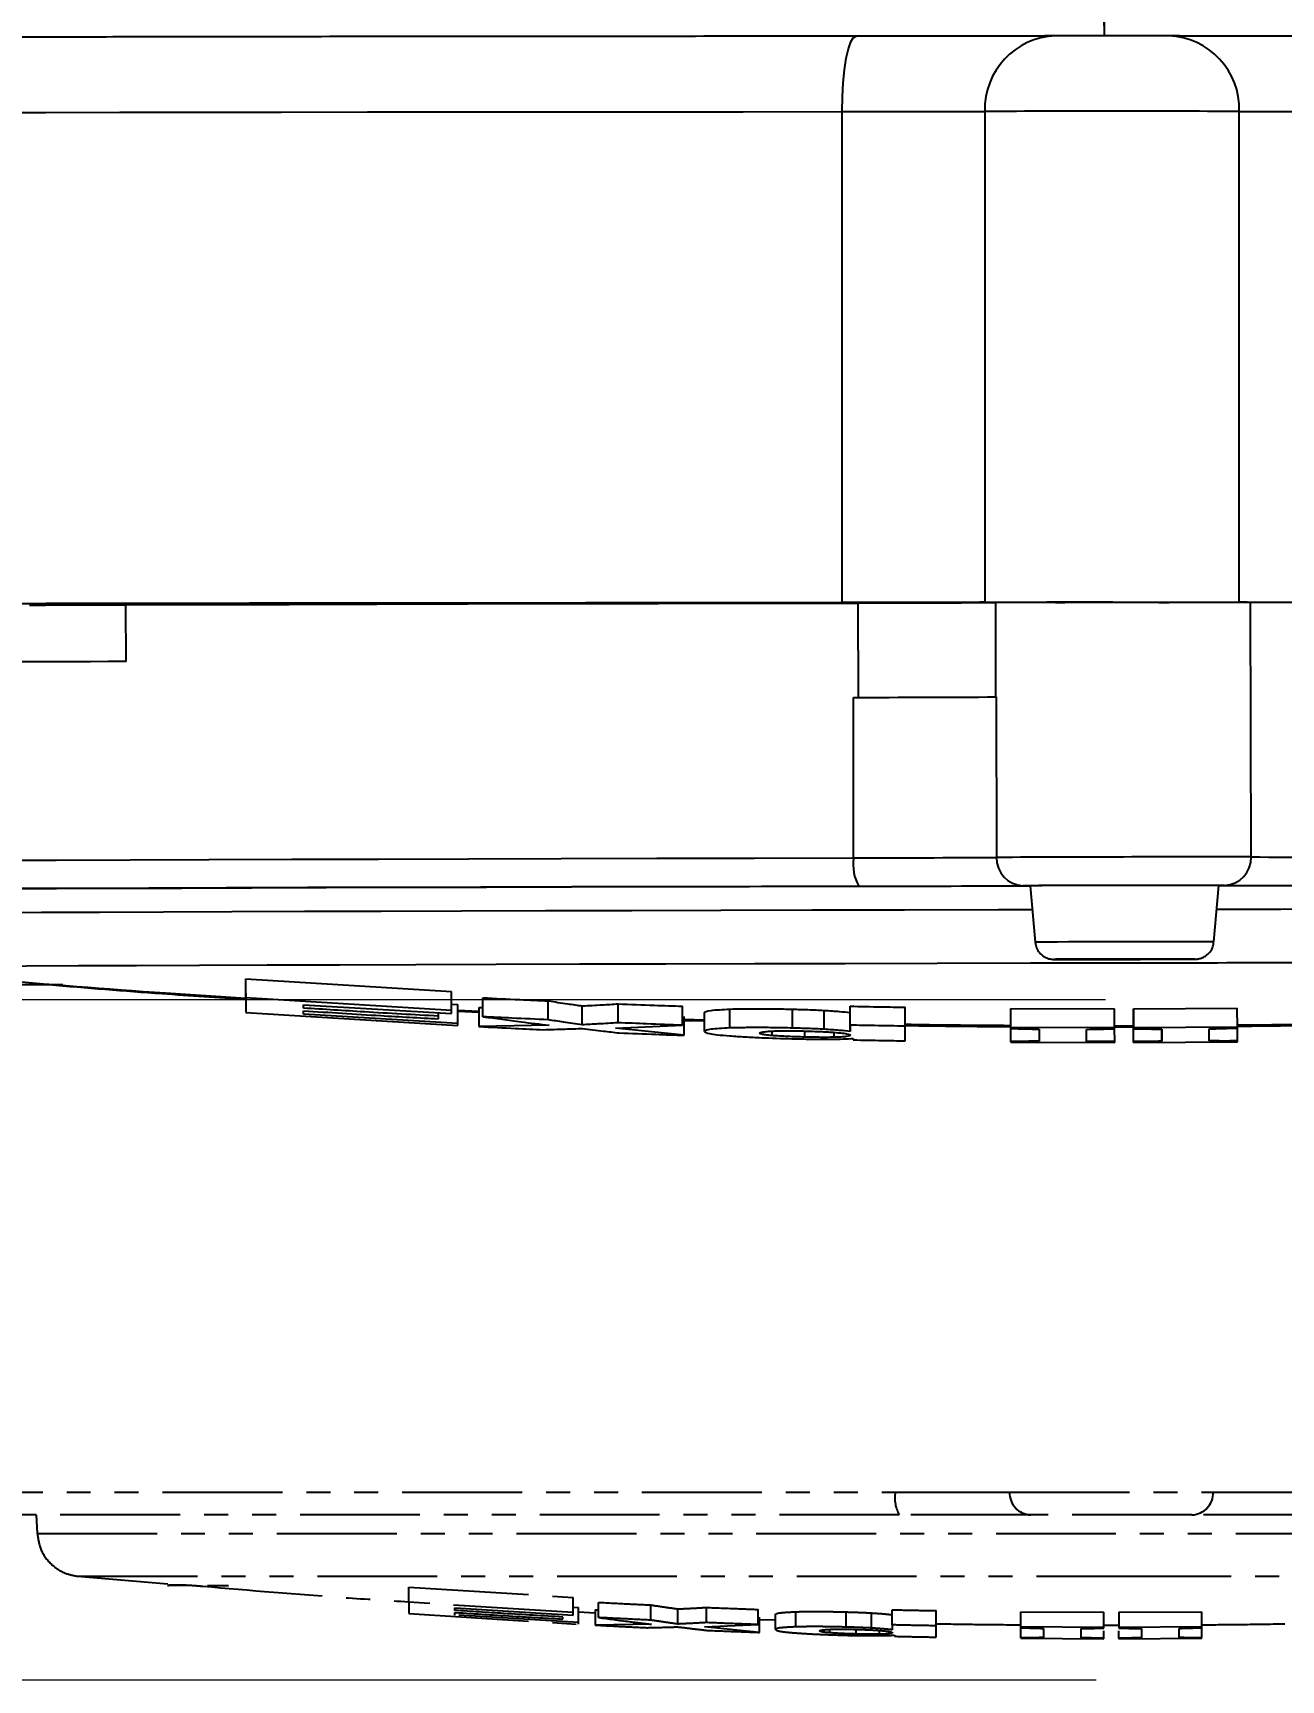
# Model space of a CAD drawing. Header units: millimetres. Extents: x 2301 to 4250, y 838 to 2217.
# Drawn here: x 2981.8 to 3048, y 951.4 to 1038.7 of the extents above; entities that cross this region are included whole.
import ezdxf

# ---------------------------------------------------------------- set-up
doc = ezdxf.new("R2010")
doc.units = ezdxf.units.MM
doc.linetypes.add('PHANTOM', pattern=[12.7, 6.35, -1.27, 1.27, -1.27, 1.27, -1.27])
doc.layers.add('标注', color=3, linetype='Continuous', lineweight=13)
doc.styles.add('SLDTEXTSTYLE1', font='txt.shx', dxfattribs={"width": 0.7, "bigfont": 'gbcbig.shx'})
doc.styles.get("Standard").update_dxf_attribs({"font": 'arial.ttf'})
doc.dimstyles.new('AM_ISO', dxfattribs={"dimtxt": 3.5, "dimasz": 3.5, "dimexe": 1, "dimexo": 1, "dimgap": 1.5, "dimtad": 1, "dimdsep": 46, "dimtxsty": 'Standard', "dimcen": 0, "dimclrd": 256, "dimclre": 256, "dimclrt": 2, "dimadec": 0, "dimazin": 2, "dimtp": 0.1, "dimtm": 0.1, "dimtfac": 0.71, "dimtdec": 3, "dimtmove": 0, "dimatfit": 3, "dimfxl": 0, "dimlwd": -1, "dimlwe": -1, "dimarcsym": 0})
doc.dimstyles.new('SLDDIMSTYLE12$0', dxfattribs={"dimtxt": 12, "dimasz": 10, "dimexe": 0, "dimexo": 0.0625, "dimgap": 0.875, "dimtad": 1, "dimdec": 1, "dimlfac": 1.8, "dimrnd": 1e-09, "dimzin": 12, "dimdsep": 46, "dimtxsty": 'SLDTEXTSTYLE1', "dimcen": 0.09, "dimdle": 8.16, "dimclrd": 3, "dimclre": 3, "dimadec": 0, "dimazin": 3, "dimtfac": 1, "dimtdec": 1, "dimtofl": 0, "dimtmove": 0, "dimatfit": 3, "dimfxl": 0, "dimfrac": 2, "dimtolj": 1, "dimlwd": 5, "dimlwe": 5, "dimarcsym": 0})

# ---------------------------------------------------------------- blocks, each defined once
blk = doc.blocks.new('*D53')
at = {"layer": 'Defpoints', "color": 0, "transparency": 16777216}
for p in [(3037.616, 1227.576), (2888.697, 987.451), (3038.715, 987.451)]:
    blk.add_point(p, dxfattribs=at)
at = {"layer": '标注', "linetype": 'ByBlock', "transparency": 16777216}
for p, q in [((3036.616, 1227.576), (2887.697, 1227.576)), ((2888.697, 1224.076), (2888.697, 990.951)), ((3037.715, 987.451), (2887.697, 987.451))]:
    blk.add_line(p, q, dxfattribs=at)
at = {"layer": '标注', "transparency": 16777216}
for points in [[(2888.114, 1224.076), (2889.28, 1224.076), (2888.697, 1227.576)], [(2888.114, 990.951), (2889.28, 990.951), (2888.697, 987.451)]]:
    blk.add_solid(points, dxfattribs=at)
at = {"layer": '标注', "color": 2, "transparency": 16777216, "insert": (2878.054, 1093.897), "char_height": 8, "attachment_point": 5, "rotation": 90}
blk.add_mtext('\\A1;{\\fSimSun|b0|i0|c134|p2;\\H2.28571x;245}', dxfattribs=at)
blk = doc.blocks.new('*D54')
at = {"layer": 'Defpoints', "color": 0, "transparency": 16777216}
for p in [(3038.715, 987.451), (2888.66, 951.415), (3038.226, 951.415)]:
    blk.add_point(p, dxfattribs=at)
at = {"layer": '标注', "color": 3, "lineweight": 5, "transparency": 16777216}
blk.add_line((3038.653, 987.451), (2888.66, 987.451), dxfattribs=at)
at = {"layer": '标注', "color": 3, "linetype": 'Continuous', "lineweight": 5, "transparency": 16777216}
for p, q in [((2888.66, 977.451), (2888.66, 961.415)), ((3038.163, 951.415), (2888.66, 951.415))]:
    blk.add_line(p, q, dxfattribs=at)
at = {"layer": '标注', "color": 3, "transparency": 16777216}
for points in [[(2886.994, 977.451), (2890.327, 977.451), (2888.66, 987.451)], [(2886.994, 961.415), (2890.327, 961.415), (2888.66, 951.415)]]:
    blk.add_solid(points, dxfattribs=at)
at = {"layer": '标注', "color": 0, "transparency": 16777216, "insert": (2876.357, 968.256), "char_height": 10, "attachment_point": 5, "rotation": 90, "style": 'SLDTEXTSTYLE1'}
blk.add_mtext('\\A1;{\\H2.28571x;45}', dxfattribs=at)

msp = doc.modelspace()

# ---------------------------------------------------------------- linework, layer by layer
at = {"color": 7, "linetype": 'Continuous', "lineweight": 25}
for p, q in [((3038.598, 1038.481), (3038.491, 1043.481)), ((3038.598, 1038.497), (3038.598, 1043.481)), ((3024.703, 1008.487), (3024.703, 1034.487)), ((3032.255, 1034.499), (3032.255, 1008.499)), ((3045.736, 1008.511), (3045.736, 1034.499)), ((3046.36, 995.01), (3046.337, 1008.51)), ((2986.756, 1005.361), (2986.751, 1008.361)), ((3025.536, 1008.462), (3025.544, 1003.462)), ((3032.815, 1008.487), (3032.823, 1003.487)), ((3025.307, 994.962), (3025.293, 1003.462)), ((3032.865, 1003.487), (3032.88, 994.987)), ((3034.651, 993.485), (3034.917, 990.498)), ((3036.651, 993.497), (3036.651, 993.496)), ((3042.651, 993.506), (3042.651, 993.507)), ((3044.395, 990.515), (3044.651, 993.502)), ((2993.107, 988.558), (3003.994, 987.886)), ((2993.109, 987.777), (2993.107, 988.558)), ((2993.109, 987.553), (2993.107, 988.558)), ((2983.412, 988.232), (2979.973, 988.232)), ((2993.109, 987.777), (2993.11, 986.773)), ((3003.996, 986.882), (3003.994, 987.886)), ((3003.996, 986.882), (2993.109, 987.553)), ((2993.109, 987.553), (2993.11, 986.773)), ((2993.11, 986.773), (3004.344, 986.085)), ((2996.165, 987.181), (3003.996, 986.717)), ((3003.314, 986.578), (3003.314, 986.758)), ((3003.996, 987.222), (3004.342, 987.201)), ((3004.344, 986.199), (3004.342, 987.201)), ((3004.342, 986.897), (3005.452, 986.841)), ((3005.453, 986.764), (3004.342, 986.822)), ((3005.452, 987.03), (3005.666, 987.034)), ((3005.452, 987.03), (3005.454, 986.027)), ((3005.667, 986.551), (3005.665, 987.554)), ((3009.129, 986.385), (3009.128, 987.388)), ((3010.932, 986.121), (3010.931, 987.123)), ((3012.826, 986.228), (3012.824, 987.231)), ((3016.238, 986.102), (3016.236, 987.104)), ((3017.399, 985.771), (3017.398, 986.772)), ((3018.743, 985.952), (3018.741, 986.954)), ((3022.063, 985.947), (3022.061, 986.949)), ((3023.731, 986.886), (3023.733, 985.884)), ((3025.128, 986.103), (3025.126, 987.105)), ((3025.128, 985.769), (3025.127, 986.77)), ((3028.04, 986.049), (3028.039, 987.051)), ((3033.633, 986.985), (3039.134, 986.967)), ((3033.635, 985.983), (3033.633, 986.985)), ((3033.635, 985.92), (3033.634, 986.922)), ((3039.135, 985.965), (3039.134, 986.967)), ((3040.134, 986.968), (3045.633, 987.005)), ((3040.134, 986.906), (3040.134, 986.968)), ((3040.134, 986.968), (3040.135, 985.967)), ((3040.135, 985.904), (3040.134, 986.906)), ((3045.635, 986.003), (3045.633, 987.005)), ((3004.344, 986.199), (2996.165, 986.681)), ((3009.171, 986.096), (3005.454, 986.027)), ((3012.684, 985.947), (3016.238, 986.102)), ((3016.33, 985.565), (3012.684, 985.947)), ((3016.33, 985.565), (3016.329, 986.566)), ((3016.329, 986.421), (3017.398, 986.389)), ((3017.398, 986.307), (3016.329, 986.34)), ((3028.042, 985.271), (3028.04, 986.049)), ((3039.135, 985.965), (3033.635, 985.983)), ((3033.636, 985.246), (3033.635, 985.92)), ((3033.636, 985.205), (3033.635, 985.92)), ((3035.135, 985.886), (3035.136, 985.253)), ((3035.135, 985.886), (3035.136, 985.253)), ((3037.636, 985.245), (3037.635, 985.878)), ((3039.135, 986.075), (3039.635, 986.074)), ((3039.635, 985.991), (3039.135, 985.992)), ((3039.135, 985.902), (3039.135, 985.965)), ((3039.136, 985.228), (3039.135, 985.902)), ((3039.635, 986.074), (3040.135, 986.076)), ((3040.135, 985.993), (3039.635, 985.991)), ((3040.135, 986.189), (3040.135, 986.23)), ((3045.635, 986.003), (3040.135, 985.967)), ((3040.135, 985.967), (3040.135, 985.904)), ((3040.136, 985.23), (3040.135, 985.904)), ((3040.137, 985.188), (3040.135, 985.904)), ((3041.635, 985.885), (3041.636, 985.252)), ((3041.636, 985.252), (3041.635, 985.885)), ((3044.136, 985.269), (3044.135, 985.901)), ((3045.636, 985.266), (3045.635, 985.941)), ((3020.963, 985.789), (3020.964, 985.553)), ((3022.705, 985.767), (3022.705, 985.47)), ((3024.264, 985.721), (3024.264, 985.461)), ((3033.636, 985.205), (3039.137, 985.187)), ((3039.137, 985.187), (3039.136, 985.228)), ((3040.136, 985.23), (3040.137, 985.188)), ((3040.137, 985.188), (3045.636, 985.225))]:
    msp.add_line(p, q, dxfattribs=at)
at = {"color": 7, "linetype": 'PHANTOM', "lineweight": 25}
for p, q in [((2975.992, 961.365), (3027.51, 961.365)), ((3027.51, 961.365), (3033.567, 961.365)), ((3033.567, 961.365), (3044.352, 961.365)), ((3044.352, 961.365), (3050.41, 961.365)), ((3027.724, 960.165), (2977.173, 960.165)), ((2981.998, 960.165), (2982.05, 959.175)), ((3034.691, 960.165), (3027.724, 960.165)), ((3043.228, 960.165), (3034.691, 960.165)), ((3050.195, 960.165), (3043.228, 960.165)), ((2982.05, 959.175), (3095.869, 959.175)), ((2984.194, 956.914), (2988.966, 956.506)), ((2984.194, 956.914), (3038.96, 956.914)), ((2991.069, 956.424), (2992.19, 956.424)), ((3001.741, 956.344), (3010.45, 955.791)), ((3001.741, 955.54), (3001.741, 956.344)), ((3010.45, 954.989), (3001.741, 955.54)), ((3001.741, 955.54), (3001.741, 954.939)), ((3010.45, 954.989), (3010.45, 955.791)), ((3011.786, 954.727), (3011.786, 955.53)), ((3014.556, 954.59), (3014.556, 955.392)), ((3001.741, 954.939), (3010.727, 954.373)), ((3004.185, 955.242), (3010.45, 954.861)), ((3010.727, 954.46), (3004.185, 954.857)), ((3010.45, 955.279), (3010.727, 955.262)), ((3010.727, 954.46), (3010.727, 955.262)), ((3010.727, 955.031), (3011.615, 954.984)), ((3011.615, 955.127), (3011.786, 955.129)), ((3011.615, 955.127), (3011.615, 954.325)), ((3015.997, 954.381), (3015.997, 955.183)), ((3017.513, 954.459), (3017.513, 955.261)), ((3020.242, 954.354), (3020.242, 955.155)), ((3020.315, 953.94), (3020.315, 954.742)), ((3020.315, 954.631), (3021.171, 954.604)), ((3021.171, 954.095), (3021.171, 954.897)), ((3022.246, 954.232), (3022.246, 955.033)), ((3024.902, 954.221), (3024.902, 955.023)), ((3026.238, 954.971), (3026.238, 954.169)), ((3027.354, 954.336), (3027.354, 955.137)), ((3029.684, 954.289), (3029.684, 955.091)), ((3034.16, 955.03), (3038.56, 955.008)), ((3034.16, 954.228), (3034.16, 955.03)), ((3038.56, 954.206), (3038.56, 955.008)), ((3039.36, 955.008), (3043.76, 955.03)), ((3039.36, 955.008), (3039.36, 954.206)), ((3043.76, 954.228), (3043.76, 955.03)), ((3014.588, 954.367), (3011.615, 954.325)), ((3017.399, 954.243), (3020.242, 954.354)), ((3020.315, 953.94), (3017.399, 954.243)), ((3024.022, 954.101), (3024.022, 953.92)), ((3025.415, 954.08), (3025.415, 953.853)), ((3026.662, 954.042), (3026.662, 953.842)), ((3029.684, 953.689), (3029.684, 954.289)), ((3038.56, 954.206), (3034.16, 954.228)), ((3034.16, 953.66), (3034.16, 954.215)), ((3034.16, 953.628), (3038.56, 953.606)), ((3035.36, 954.151), (3035.36, 953.663)), ((3037.36, 953.653), (3037.36, 954.141)), ((3038.56, 954.321), (3038.96, 954.32)), ((3038.56, 954.158), (3038.56, 954.206)), ((3038.56, 953.638), (3038.56, 954.018)), ((3038.56, 953.606), (3038.56, 953.638)), ((3038.96, 954.32), (3039.36, 954.321)), ((3043.76, 954.228), (3039.36, 954.206)), ((3039.36, 954.206), (3039.36, 954.158)), ((3039.36, 953.638), (3039.36, 954.018)), ((3039.36, 953.638), (3039.36, 953.606)), ((3039.36, 953.606), (3043.76, 953.628)), ((3040.56, 954.141), (3040.56, 953.653)), ((3042.56, 953.663), (3042.56, 954.151)), ((3043.76, 953.66), (3043.76, 954.18))]:
    msp.add_line(p, q, dxfattribs=at)
at = {"color": 7, "linetype": 'Continuous', "lineweight": 25, "flags": 128}
for points in [[(3024.703, 1034.487), (3024.717, 1035.267), (3024.758, 1036.017), (3024.826, 1036.708), (3024.916, 1037.313), (3025.027, 1037.81), (3025.152, 1038.178), (3025.289, 1038.404), (3025.431, 1038.48)], [(2960.509, 1034.366), (2961.633, 1034.376), (2963.108, 1034.385), (2964.928, 1034.395), (2967.084, 1034.404), (2969.566, 1034.413), (2972.364, 1034.422), (2975.465, 1034.43), (2978.854, 1034.438), (2982.517, 1034.445), (2986.436, 1034.452), (2990.595, 1034.459), (2994.974, 1034.464), (2999.553, 1034.47), (3004.312, 1034.474), (3009.229, 1034.479), (3014.282, 1034.482), (3019.447, 1034.485), (3024.703, 1034.487)], [(3044.698, 1008.512), (3045.615, 1008.511), (3046.337, 1008.51)], [(2986.751, 1008.353), (2986.044, 1008.351), (2985.134, 1008.347), (2984.239, 1008.344), (2983.359, 1008.341), (2982.495, 1008.338), (2981.646, 1008.334)], [(2986.751, 1008.361), (2990.961, 1008.375), (2995.397, 1008.388), (3000.038, 1008.401), (3004.862, 1008.414), (3009.848, 1008.427), (3014.971, 1008.439), (3020.208, 1008.451), (3025.536, 1008.462)], [(2986.756, 1005.361), (2985.805, 1005.358), (2984.867, 1005.354), (2983.943, 1005.351), (2983.033, 1005.348), (2982.138, 1005.345), (2981.258, 1005.341), (2980.392, 1005.338), (2979.541, 1005.335)], [(2960.911, 994.73), (2962.051, 994.742), (2963.542, 994.754), (2965.378, 994.767), (2967.549, 994.78), (2970.047, 994.793), (2972.859, 994.807), (2975.974, 994.82), (2979.376, 994.834), (2983.051, 994.848), (2986.982, 994.862), (2991.152, 994.875), (2995.54, 994.888), (3000.128, 994.902), (3004.895, 994.915), (3009.819, 994.927), (3014.877, 994.939), (3020.048, 994.951), (3025.307, 994.962)], [(3025.578, 993.46), (3020.418, 993.449), (3015.344, 993.437), (3010.38, 993.425), (3005.549, 993.413), (3000.871, 993.4), (2996.369, 993.388), (2992.063, 993.374), (2987.972, 993.361), (2984.115, 993.348), (2980.508, 993.334), (2977.17, 993.321), (2974.114, 993.307), (2971.354, 993.294), (2968.903, 993.281), (2966.772, 993.269), (2964.971, 993.256), (2963.508, 993.244), (2962.389, 993.232)], [(3034.653, 993.464), (3034.6, 993.463), (3029.602, 993.454), (3024.655, 993.444), (3019.782, 993.433), (3015.008, 993.422), (3010.356, 993.41), (3005.851, 993.398), (3001.513, 993.386), (2997.366, 993.374), (2993.428, 993.361), (2989.722, 993.348), (2986.263, 993.336), (2983.071, 993.323), (2980.16, 993.31), (2977.545, 993.298), (2975.24, 993.285), (2973.256, 993.273), (2971.602, 993.261), (2970.287, 993.25), (2969.317, 993.239), (2968.698, 993.229), (2968.432, 993.219), (2968.421, 993.216)], [(3039.622, 993.503), (3038.277, 993.501), (3037.022, 993.498), (3035.945, 993.494), (3035.119, 993.491), (3034.6, 993.488), (3034.422, 993.485), (3034.6, 993.483), (3034.651, 993.482)], [(3044.651, 993.5), (3044.822, 993.503), (3044.645, 993.505), (3044.126, 993.506), (3043.299, 993.507), (3042.222, 993.507), (3040.968, 993.505), (3039.622, 993.503)], [(3110.824, 993.46), (3110.813, 993.463), (3110.547, 993.472), (3109.928, 993.48), (3108.958, 993.487), (3107.643, 993.494), (3105.989, 993.5), (3104.005, 993.506), (3101.7, 993.51), (3099.085, 993.514), (3096.174, 993.517), (3092.982, 993.518), (3089.523, 993.519), (3085.816, 993.519), (3081.879, 993.519), (3077.732, 993.517), (3073.394, 993.514), (3068.889, 993.511), (3064.237, 993.506), (3059.463, 993.501), (3054.59, 993.495), (3049.642, 993.488), (3044.649, 993.481)], [(2968.488, 991.979), (2968.664, 991.989), (2969.19, 991.999), (2970.065, 992.01), (2971.285, 992.021), (2972.841, 992.033), (2974.729, 992.045), (2976.937, 992.057), (2979.455, 992.07), (2982.27, 992.082), (2985.37, 992.095), (2988.737, 992.108), (2992.356, 992.121), (2996.209, 992.133), (3000.277, 992.146), (3004.539, 992.158), (3008.974, 992.17), (3013.561, 992.181), (3018.277, 992.193), (3023.099, 992.203), (3028.002, 992.214), (3032.963, 992.223), (3034.763, 992.227)], [(3044.543, 992.243), (3047.944, 992.249), (3052.889, 992.256), (3057.767, 992.262), (3062.557, 992.268), (3067.232, 992.272), (3071.771, 992.276), (3076.151, 992.279), (3080.351, 992.281), (3084.349, 992.282), (3088.126, 992.282), (3091.663, 992.282), (3094.943, 992.28), (3097.95, 992.278), (3100.667, 992.275), (3103.084, 992.271), (3105.186, 992.266), (3106.964, 992.26), (3108.409, 992.253), (3109.514, 992.246), (3110.273, 992.238), (3110.683, 992.229), (3110.761, 992.223)], [(2971.179, 989.156), (2971.253, 989.164), (2971.672, 989.174), (2972.448, 989.185), (2973.577, 989.196), (2975.053, 989.207), (2976.869, 989.219), (2979.014, 989.231), (2981.477, 989.243), (2984.247, 989.256), (2987.307, 989.269), (2990.642, 989.281), (2994.234, 989.294), (2998.065, 989.306), (3002.114, 989.319), (3006.36, 989.331), (3010.782, 989.343), (3015.354, 989.354), (3020.054, 989.365), (3024.857, 989.376), (3029.738, 989.386), (3034.671, 989.395), (3039.629, 989.404)], [(3041.087, 989.59), (3042.085, 989.592), (3042.847, 989.595), (3043.296, 989.598), (3043.389, 989.601), (3043.116, 989.602), (3042.505, 989.603), (3041.616, 989.603), (3040.534, 989.602), (3039.367, 989.6), (3038.228, 989.598), (3037.23, 989.595), (3036.468, 989.592), (3036.019, 989.589), (3035.915, 989.587)]]:
    msp.add_lwpolyline(points, dxfattribs=at)
at = {"color": 7, "linetype": 'Continuous', "lineweight": 25}
for centre, radius, start, end in [((3036.131, 1034.621), 3.877, 91.86977, 181.80319), ((3040.748, 491.86), 546.642, 89.80869, 90.2432), ((3041.864, 1034.625), 3.873, 358.13314, 88.05866), ((3025.145, 3149.892), 2115.405, 269.988017, 270.192574), ((3039.002, -1232.197), 2266.706, 89.829797, 90.170542), ((3052.892, 3185.854), 2151.367, 269.809417, 270.011615), ((3041.493, -756.461), 1764.969, 90.079983, 90.281729), ((3048.133, 1652.589), 644.081, 269.840259, 269.96665), ((3022.204, 3115.618), 2107.158, 270.090606, 270.288526), ((3022.088, 3130.726), 2127.267, 270.086324, 270.290278), ((3027.62, 994.603), 2.34, 171.18608, 209.25992), ((3022.102, 3122.226), 2127.267, 270.086324, 270.290278), ((3034.335, 994.943), 1.456, 178.27966, 268.1007), ((3043.492, -1265.243), 2260.255, 89.927294, 90.269014), ((3044.905, 994.961), 1.456, 272.09558, 1.91662), ((3049.849, 3122.256), 2127.249, 269.90603, 270.109985), ((3021.892, 3439.814), 2446.357, 270.086324, 270.290278), ((3042.74, -826.269), 1819.776, 89.930149, 90.266159), ((3041.442, -52.024), 1045.531, 89.82415, 90.372159), ((3048.971, 3439.839), 2446.336, 269.90603, 270.109985), ((3041.353, -0.363), 990.883, 89.82415, 90.372159), ((3036.218, 1007.335), 17.751, 269.02169, 270.18065), ((3037.377, 2312.724), 1323.139, 269.952264, 270.160643)]:
    msp.add_arc(centre, radius, start, end, dxfattribs=at)
at = {"color": 7, "linetype": 'PHANTOM', "lineweight": 25}
for centre, radius, start, end in [((3029.347, 961.074), 1.861, 171.02104, 209.26556), ((3034.73, 961.328), 1.164, 178.17325, 268.0486), ((3043.189, 961.328), 1.164, 271.9514, 1.82675)]:
    msp.add_arc(centre, radius, start, end, dxfattribs=at)
at = {"color": 7, "linetype": 'Continuous', "lineweight": 25}
for points, knots in [([(3025.431, 1038.48), (3023.032, 1038.479), (3018.189, 1038.477), (3011.1, 1038.472), (3004.142, 1038.466), (2997.441, 1038.459), (2991.103, 1038.45), (2985.258, 1038.44), (2979.992, 1038.429), (2975.383, 1038.417), (2971.496, 1038.405), (2968.373, 1038.391), (2965.953, 1038.378), (2964.946, 1038.369), (2964.447, 1038.364)], [0, 0, 0, 0, 0.079959, 0.161371, 0.244142, 0.328893, 0.414216, 0.5, 0.585778, 0.671102, 0.755858, 0.838624, 0.920039, 1, 1, 1, 1]), ([(3036.004, 1038.496), (3035.51, 1038.494), (3034.505, 1038.49), (3031.981, 1038.485), (3028.915, 1038.481), (3026.579, 1038.48), (3025.431, 1038.48)], [0, 0, 0, 0, 0.245796, 0.5, 0.754204, 1, 1, 1, 1]), ([(3038.994, 1038.5), (3038.678, 1038.5), (3038.032, 1038.5), (3037.147, 1038.499), (3036.417, 1038.498), (3036.14, 1038.497), (3036.004, 1038.496)], [0, 0, 0, 0, 0.244178, 0.5, 0.755822, 1, 1, 1, 1]), ([(3041.996, 1038.496), (3041.858, 1038.497), (3041.577, 1038.498), (3040.843, 1038.499), (3039.956, 1038.5), (3039.309, 1038.5), (3038.994, 1038.5)], [0, 0, 0, 0, 0.244178, 0.5, 0.755822, 1, 1, 1, 1]), ([(3052.625, 1038.48), (3051.475, 1038.48), (3049.135, 1038.481), (3046.057, 1038.485), (3043.516, 1038.49), (3042.497, 1038.494), (3041.996, 1038.496)], [0, 0, 0, 0, 0.245796, 0.5, 0.754204, 1, 1, 1, 1]), ([(3036.625, 1008.491), (3036.482, 1008.491), (3036.099, 1008.492), (3035.936, 1008.494), (3036.153, 1008.496), (3036.821, 1008.498), (3037.816, 1008.5), (3038.602, 1008.5), (3038.994, 1008.5)], [0, 0, 0, 0, 0.106545, 0.285236, 0.463927, 0.642618, 0.821309, 1, 1, 1, 1]), ([(3038.994, 1008.5), (3039.386, 1008.5), (3040.17, 1008.5), (3041.183, 1008.498), (3041.809, 1008.496), (3042.078, 1008.495), (3042.002, 1008.494), (3042.002, 1008.494)], [0, 0, 0, 0, 0.249506, 0.499013, 0.748519, 0.998025, 1, 1, 1, 1]), ([(2969.044, 1008.288), (2968.096, 1008.293), (2966.001, 1008.303), (2964.248, 1008.32), (2963.542, 1008.339), (2964.166, 1008.358), (2966.066, 1008.376), (2969.22, 1008.393), (2973.572, 1008.41), (2979.049, 1008.426), (2985.556, 1008.44), (2992.981, 1008.452), (3001.199, 1008.462), (3010.066, 1008.471), (3019.442, 1008.476), (3026.671, 1008.48), (3030.749, 1008.48), (3031.538, 1008.48)], [0, 0, 0, 0, 0.058714, 0.129808, 0.200902, 0.271995, 0.343089, 0.414183, 0.485276, 0.55637, 0.627464, 0.698558, 0.769651, 0.840745, 0.911839, 0.982932, 1, 1, 1, 1]), ([(3034.926, 990.493), (3034.942, 990.39), (3034.972, 990.191), (3035.128, 989.951), (3035.306, 989.782), (3035.482, 989.679), (3035.636, 989.623), (3035.751, 989.599), (3035.82, 989.591), (3035.851, 989.589), (3035.872, 989.588), (3035.894, 989.587), (3035.938, 989.586), (3036.012, 989.586), (3036.21, 989.585), (3036.303, 989.585)], [0, 0, 0, 0, 0.103576, 0.19975, 0.28026, 0.348068, 0.403252, 0.444498, 0.464879, 0.477985, 0.491496, 0.513354, 0.565031, 0.796248, 1, 1, 1, 1]), ([(3041.087, 989.59), (3041.258, 989.59), (3041.758, 989.591), (3042.47, 989.594), (3043.089, 989.597), (3043.332, 989.598), (3043.405, 989.6), (3043.43, 989.6), (3043.465, 989.602), (3043.512, 989.606), (3043.613, 989.62), (3043.765, 989.663), (3043.979, 989.77), (3044.194, 989.969), (3044.354, 990.234), (3044.372, 990.426), (3044.379, 990.506)], [0, 0, 0, 0, 0.098599, 0.2879, 0.477782, 0.668148, 0.716726, 0.743344, 0.752788, 0.761054, 0.775718, 0.806798, 0.843644, 0.899911, 0.958605, 1, 1, 1, 1]), ([(3038.393, 989.588), (3038.109, 989.588), (3037.769, 989.588), (3037.459, 989.588), (3037.378, 989.588), (3037.507, 989.59), (3037.64, 989.591), (3037.623, 989.592), (3037.711, 989.593), (3037.946, 989.594), (3038.256, 989.595), (3038.796, 989.596), (3039.314, 989.597), (3039.768, 989.598), (3040.038, 989.599), (3040.437, 989.599), (3040.863, 989.599), (3041.548, 989.599), (3041.855, 989.599), (3041.937, 989.599), (3041.807, 989.598), (3041.675, 989.596), (3041.692, 989.595), (3041.604, 989.594), (3041.369, 989.594), (3041.059, 989.593), (3040.519, 989.592), (3040.001, 989.59), (3039.548, 989.589), (3039.276, 989.589), (3038.88, 989.588), (3038.615, 989.588), (3038.393, 989.588)], [0, 0, 0, 0, 0.066265, 0.079332, 0.091749, 0.120574, 0.19854, 0.226761, 0.249845, 0.26589, 0.284505, 0.318085, 0.379426, 0.408251, 0.420668, 0.433735, 0.5, 0.566265, 0.579332, 0.591749, 0.620574, 0.69854, 0.726761, 0.749845, 0.76589, 0.784505, 0.818085, 0.879426, 0.908251, 0.920668, 0.933735, 1, 1, 1, 1]), ([(3039.629, 989.404), (3042.27, 989.408), (3047.662, 989.417), (3055.789, 989.428), (3063.953, 989.438), (3071.948, 989.445), (3079.552, 989.449), (3086.547, 989.45), (3092.569, 989.448), (3097.553, 989.444), (3101.501, 989.437), (3104.526, 989.428), (3106.609, 989.418), (3107.861, 989.406), (3108.012, 989.397), (3108.086, 989.392)], [0, 0, 0, 0, 0.073675, 0.150434, 0.229885, 0.311524, 0.394751, 0.478886, 0.563205, 0.640041, 0.715869, 0.790184, 0.862545, 0.932581, 1, 1, 1, 1]), ([(2979.465, 988.539), (2982.583, 988.281), (2987.104, 987.907), (2991.686, 987.623), (2993.109, 987.535)], [0, 0, 0, 0, 0.68951, 1, 1, 1, 1]), ([(2993.109, 987.468), (2991.628, 987.56), (2988.123, 987.779), (2984.663, 988.066), (2982.666, 988.232)], [0, 0, 0, 0, 0.422605, 1, 1, 1, 1]), ([(2996.165, 987.005), (2996.165, 987.037), (2996.165, 987.094), (2996.165, 987.154), (2996.165, 987.181)], [0, 0, 0, 0, 0.556914, 1, 1, 1, 1]), ([(3003.314, 986.578), (3002.004, 986.651), (2999.621, 986.784), (2997.238, 986.937), (2996.165, 987.005)], [0, 0, 0, 0, 0.549556, 1, 1, 1, 1]), ([(2996.165, 986.864), (2997.527, 986.777), (2999.909, 986.625), (3002.293, 986.493), (3003.315, 986.437)], [0, 0, 0, 0, 0.571417, 1, 1, 1, 1]), ([(2996.165, 986.681), (2996.165, 986.713), (2996.165, 986.772), (2996.165, 986.836), (2996.165, 986.864)], [0, 0, 0, 0, 0.556665, 1, 1, 1, 1]), ([(3003.996, 986.717), (3003.996, 986.747), (3003.996, 986.801), (3003.996, 986.857), (3003.996, 986.882)], [0, 0, 0, 0, 0.55628, 1, 1, 1, 1]), ([(3005.665, 987.554), (3006.316, 987.521), (3007.47, 987.464), (3008.625, 987.411), (3009.128, 987.388)], [0, 0, 0, 0, 0.56439, 1, 1, 1, 1]), ([(3009.128, 987.388), (3009.47, 987.336), (3010.071, 987.245), (3010.672, 987.16), (3010.931, 987.123)], [0, 0, 0, 0, 0.570017, 1, 1, 1, 1]), ([(3010.931, 987.123), (3011.283, 987.142), (3011.914, 987.175), (3012.545, 987.213), (3012.824, 987.231)], [0, 0, 0, 0, 0.557996, 1, 1, 1, 1]), ([(3012.824, 987.231), (3013.465, 987.206), (3014.603, 987.161), (3015.74, 987.122), (3016.236, 987.104)], [0, 0, 0, 0, 0.5636271, 1, 1, 1, 1]), ([(3017.398, 986.772), (3017.437, 986.814), (3017.507, 986.888), (3018.362, 986.933), (3018.741, 986.954)], [0, 0, 0, 0, 0.556041, 1, 1, 1, 1]), ([(3018.741, 986.954), (3018.96, 986.96), (3019.397, 986.972), (3020.209, 986.976), (3021.114, 986.97), (3021.746, 986.956), (3022.061, 986.949)], [0, 0, 0, 0, 0.2499948, 0.5001474, 0.7503596, 1, 1, 1, 1]), ([(3022.061, 986.949), (3022.34, 986.941), (3022.921, 986.925), (3023.454, 986.899), (3023.731, 986.886)], [0, 0, 0, 0, 0.479645, 1, 1, 1, 1]), ([(3023.731, 986.886), (3023.88, 986.877), (3024.176, 986.857), (3024.668, 986.819), (3024.943, 986.79), (3025.127, 986.77)], [0, 0, 0, 0, 0.249107, 0.498716, 1, 1, 1, 1]), ([(3025.126, 987.105), (3025.671, 987.094), (3026.642, 987.074), (3027.613, 987.058), (3028.039, 987.051)], [0, 0, 0, 0, 0.561174, 1, 1, 1, 1]), ([(3025.127, 986.77), (3025.127, 986.828), (3025.126, 986.933), (3025.126, 987.051), (3025.126, 987.105)], [0, 0, 0, 0, 0.544502, 1, 1, 1, 1]), ([(3033.634, 986.922), (3033.634, 986.934), (3033.634, 986.954), (3033.633, 986.976), (3033.633, 986.985)], [0, 0, 0, 0, 0.556974, 1, 1, 1, 1]), ([(3003.315, 986.437), (3003.315, 986.462), (3003.314, 986.508), (3003.314, 986.557), (3003.314, 986.578)], [0, 0, 0, 0, 0.556601, 1, 1, 1, 1]), ([(3004.344, 986.085), (3004.344, 986.105), (3004.344, 986.142), (3004.344, 986.182), (3004.344, 986.199)], [0, 0, 0, 0, 0.556911, 1, 1, 1, 1]), ([(3005.454, 986.027), (3006.098, 985.995), (3007.236, 985.938), (3008.373, 985.886), (3008.865, 985.863)], [0, 0, 0, 0, 0.566888, 1, 1, 1, 1]), ([(3005.667, 986.551), (3006.34, 986.459), (3007.508, 986.3), (3008.676, 986.157), (3009.171, 986.096)], [0, 0, 0, 0, 0.5766331, 1, 1, 1, 1]), ([(3009.129, 986.385), (3008.488, 986.414), (3007.334, 986.468), (3006.18, 986.525), (3005.667, 986.551)], [0, 0, 0, 0, 0.555599, 1, 1, 1, 1]), ([(3008.865, 985.863), (3009.251, 985.873), (3009.94, 985.891), (3010.629, 985.916), (3010.933, 985.927)], [0, 0, 0, 0, 0.558911, 1, 1, 1, 1]), ([(3010.932, 986.121), (3010.602, 986.168), (3010.001, 986.253), (3009.4, 986.344), (3009.129, 986.385)], [0, 0, 0, 0, 0.549983, 1, 1, 1, 1]), ([(3012.826, 986.228), (3012.471, 986.207), (3011.84, 986.168), (3011.209, 986.136), (3010.932, 986.121)], [0, 0, 0, 0, 0.561954, 1, 1, 1, 1]), ([(3010.933, 985.927), (3011.303, 985.88), (3011.952, 985.799), (3012.6, 985.724), (3012.878, 985.692)], [0, 0, 0, 0, 0.572061, 1, 1, 1, 1]), ([(3016.238, 986.102), (3015.605, 986.124), (3014.468, 986.164), (3013.331, 986.209), (3012.826, 986.228)], [0, 0, 0, 0, 0.556353, 1, 1, 1, 1]), ([(3018.743, 985.952), (3018.364, 985.932), (3017.509, 985.886), (3017.438, 985.812), (3017.399, 985.771)], [0, 0, 0, 0, 0.443959, 1, 1, 1, 1]), ([(3022.063, 985.947), (3021.747, 985.954), (3021.116, 985.968), (3020.211, 985.974), (3019.398, 985.97), (3018.962, 985.958), (3018.743, 985.952)], [0, 0, 0, 0, 0.2496403, 0.4998526, 0.7500053, 1, 1, 1, 1]), ([(3023.733, 985.884), (3023.456, 985.898), (3022.922, 985.923), (3022.341, 985.939), (3022.063, 985.947)], [0, 0, 0, 0, 0.520355, 1, 1, 1, 1]), ([(3025.128, 985.769), (3024.945, 985.788), (3024.669, 985.817), (3024.178, 985.856), (3023.881, 985.875), (3023.733, 985.884)], [0, 0, 0, 0, 0.501284, 0.750893, 1, 1, 1, 1]), ([(3025.128, 986.103), (3025.128, 986.035), (3025.128, 985.918), (3025.128, 985.813), (3025.128, 985.769)], [0, 0, 0, 0, 0.575496, 1, 1, 1, 1]), ([(3028.04, 986.049), (3027.498, 986.058), (3026.527, 986.074), (3025.556, 986.094), (3025.128, 986.103)], [0, 0, 0, 0, 0.558791, 1, 1, 1, 1]), ([(3028.04, 986.152), (3028.891, 986.138), (3030.755, 986.109), (3032.621, 986.098), (3033.635, 986.092)], [0, 0, 0, 0, 0.456405, 1, 1, 1, 1]), ([(3033.635, 986.009), (3033.038, 986.013), (3031.172, 986.023), (3029.308, 986.049), (3028.04, 986.066)], [0, 0, 0, 0, 0.320276, 1, 1, 1, 1]), ([(3033.635, 986.206), (3033.635, 986.213), (3033.635, 986.227), (3033.635, 986.241), (3033.635, 986.247)], [0, 0, 0, 0, 0.555505, 1, 1, 1, 1]), ([(3033.635, 985.983), (3033.635, 985.971), (3033.635, 985.95), (3033.635, 985.929), (3033.635, 985.92)], [0, 0, 0, 0, 0.563026, 1, 1, 1, 1]), ([(3033.635, 985.92), (3033.891, 985.917), (3034.417, 985.911), (3034.891, 985.895), (3035.135, 985.886)], [0, 0, 0, 0, 0.485253, 1, 1, 1, 1]), ([(3037.635, 985.878), (3037.876, 985.885), (3038.351, 985.898), (3038.877, 985.901), (3039.135, 985.902)], [0, 0, 0, 0, 0.508208, 1, 1, 1, 1]), ([(3040.135, 985.904), (3040.394, 985.903), (3040.92, 985.903), (3041.394, 985.891), (3041.635, 985.885)], [0, 0, 0, 0, 0.491793, 1, 1, 1, 1]), ([(3044.135, 985.901), (3044.38, 985.911), (3044.854, 985.929), (3045.38, 985.937), (3045.635, 985.941)], [0, 0, 0, 0, 0.514749, 1, 1, 1, 1]), ([(3045.635, 986.113), (3046.447, 986.12), (3048.274, 986.137), (3050.1, 986.17), (3051.115, 986.188)], [0, 0, 0, 0, 0.444059, 1, 1, 1, 1]), ([(3051.116, 986.108), (3050.308, 986.092), (3048.482, 986.057), (3046.655, 986.04), (3045.635, 986.03)], [0, 0, 0, 0, 0.442288, 1, 1, 1, 1]), ([(3045.635, 985.941), (3045.635, 985.952), (3045.635, 985.973), (3045.635, 985.994), (3045.635, 986.003)], [0, 0, 0, 0, 0.556974, 1, 1, 1, 1]), ([(3012.878, 985.692), (3013.53, 985.667), (3014.681, 985.622), (3015.832, 985.582), (3016.33, 985.565)], [0, 0, 0, 0, 0.566608, 1, 1, 1, 1]), ([(3017.399, 985.771), (3017.44, 985.731), (3017.501, 985.671), (3018.044, 985.593), (3018.511, 985.554), (3018.744, 985.535)], [0, 0, 0, 0, 0.49875, 0.750257, 1, 1, 1, 1]), ([(3018.744, 985.535), (3019.005, 985.517), (3019.5, 985.482), (3020.601, 985.427), (3021.477, 985.4), (3022.023, 985.383)], [0, 0, 0, 0, 0.294236, 0.559365, 1, 1, 1, 1]), ([(3020.312, 985.684), (3020.333, 985.702), (3020.364, 985.728), (3020.626, 985.763), (3020.856, 985.78), (3020.97, 985.789)], [0, 0, 0, 0, 0.501568, 0.7512, 1, 1, 1, 1]), ([(3020.964, 985.553), (3020.849, 985.564), (3020.617, 985.586), (3020.363, 985.629), (3020.332, 985.662), (3020.312, 985.684)], [0, 0, 0, 0, 0.248427, 0.500533, 1, 1, 1, 1]), ([(3022.705, 985.47), (3022.412, 985.479), (3021.939, 985.494), (3021.349, 985.524), (3021.097, 985.543), (3020.964, 985.553)], [0, 0, 0, 0, 0.433668, 0.700456, 1, 1, 1, 1]), ([(3020.97, 985.789), (3021.082, 985.793), (3021.304, 985.801), (3021.74, 985.804), (3022.235, 985.802), (3022.582, 985.795), (3022.756, 985.791)], [0, 0, 0, 0, 0.249108, 0.498915, 0.749263, 1, 1, 1, 1]), ([(3022.023, 985.383), (3022.368, 985.376), (3023.06, 985.361), (3024.037, 985.359), (3024.809, 985.37), (3025.123, 985.39), (3025.282, 985.4)], [0, 0, 0, 0, 0.245195, 0.492761, 0.744341, 1, 1, 1, 1]), ([(3024.264, 985.461), (3024.039, 985.458), (3023.58, 985.453), (3023, 985.464), (3022.705, 985.47)], [0, 0, 0, 0, 0.490887, 1, 1, 1, 1]), ([(3022.756, 985.791), (3022.988, 985.784), (3023.348, 985.774), (3023.806, 985.753), (3024.012, 985.74), (3024.118, 985.733)], [0, 0, 0, 0, 0.467874, 0.726466, 1, 1, 1, 1]), ([(3024.118, 985.733), (3024.291, 985.72), (3024.64, 985.692), (3025.064, 985.638), (3025.109, 985.596), (3025.139, 985.569)], [0, 0, 0, 0, 0.249846, 0.5015343, 1, 1, 1, 1]), ([(3025.139, 985.569), (3025.111, 985.543), (3025.07, 985.506), (3024.677, 985.474), (3024.394, 985.465), (3024.264, 985.461)], [0, 0, 0, 0, 0.5615763, 0.7980896, 1, 1, 1, 1]), ([(3025.282, 985.4), (3025.282, 985.385), (3025.282, 985.358), (3025.282, 985.332), (3025.282, 985.321)], [0, 0, 0, 0, 0.566278, 1, 1, 1, 1]), ([(3025.282, 985.321), (3025.8, 985.311), (3026.72, 985.293), (3027.64, 985.278), (3028.042, 985.271)], [0, 0, 0, 0, 0.563122, 1, 1, 1, 1]), ([(3035.136, 985.253), (3034.899, 985.25), (3034.424, 985.243), (3033.898, 985.245), (3033.636, 985.246)], [0, 0, 0, 0, 0.50186, 1, 1, 1, 1]), ([(3033.636, 985.246), (3033.636, 985.238), (3033.636, 985.224), (3033.636, 985.211), (3033.636, 985.205)], [0, 0, 0, 0, 0.564495, 1, 1, 1, 1]), ([(3039.136, 985.228), (3038.878, 985.228), (3038.352, 985.23), (3037.878, 985.24), (3037.636, 985.245)], [0, 0, 0, 0, 0.49078, 1, 1, 1, 1]), ([(3041.636, 985.252), (3041.395, 985.246), (3040.921, 985.234), (3040.395, 985.231), (3040.136, 985.23)], [0, 0, 0, 0, 0.509216, 1, 1, 1, 1]), ([(3045.636, 985.266), (3045.374, 985.264), (3044.848, 985.261), (3044.374, 985.266), (3044.136, 985.269)], [0, 0, 0, 0, 0.49814, 1, 1, 1, 1]), ([(3045.636, 985.225), (3045.636, 985.233), (3045.636, 985.246), (3045.636, 985.26), (3045.636, 985.266)], [0, 0, 0, 0, 0.555505, 1, 1, 1, 1])]:
    msp.add_open_spline(points, degree=3, knots=knots, dxfattribs=at)
for points in [[(3032.255, 1008.499), (3031.895, 1008.497), (3031.176, 1008.495), (3029.379, 1008.491), (3027.206, 1008.488), (3025.537, 1008.487), (3024.703, 1008.487)], [(3032.255, 1008.499), (3032.569, 1008.5), (3033.196, 1008.503), (3034.829, 1008.505), (3036.799, 1008.507), (3038.981, 1008.508), (3041.164, 1008.507), (3043.14, 1008.505), (3044.783, 1008.503), (3045.418, 1008.5), (3045.736, 1008.499)], [(3053.328, 1008.487), (3052.492, 1008.488), (3050.821, 1008.488), (3048.639, 1008.491), (3046.83, 1008.495), (3046.101, 1008.498), (3045.736, 1008.499)], [(2960.509, 1008.366), (2961.06, 1008.371), (2962.16, 1008.381), (2964.811, 1008.395), (2968.162, 1008.409), (2972.251, 1008.422), (2977.019, 1008.434), (2982.421, 1008.445), (2988.401, 1008.456), (2994.898, 1008.465), (3001.847, 1008.472), (3009.179, 1008.479), (3016.807, 1008.484), (3022.071, 1008.486), (3024.703, 1008.487)]]:
    msp.add_open_spline(points, degree=3, dxfattribs=at)
at = {"color": 7, "linetype": 'PHANTOM', "lineweight": 25}
for points, knots in [([(2982.049, 959.196), (2982.098, 958.888), (2982.198, 958.252), (2982.766, 957.52), (2983.466, 957.056), (2983.957, 956.961), (2984.194, 956.914)], [0, 0, 0, 0, 0.272061, 0.561967, 0.787938, 1, 1, 1, 1]), ([(2989.938, 956.449), (2989.667, 956.444), (2989.111, 956.434), (2988.882, 956.43), (2989.111, 956.434), (2989.667, 956.444), (2989.938, 956.449)], [0, 0, 0, 0, 0.244271, 0.5, 0.755729, 1, 1, 1, 1]), ([(2989.938, 956.449), (2989.967, 956.449), (2990.023, 956.448), (2990.22, 956.435), (2990.48, 956.416), (2990.707, 956.396), (2990.827, 956.386)], [0, 0, 0, 0, 0.246867, 0.4801817, 0.7238276, 1, 1, 1, 1]), ([(2990.827, 956.386), (2993.321, 956.174), (2996.937, 955.867), (3000.603, 955.632), (3001.741, 955.559)], [0, 0, 0, 0, 0.689511, 1, 1, 1, 1]), ([(3038.96, 956.914), (3041.072, 956.914), (3045.386, 956.914), (3051.887, 956.914), (3058.419, 956.914), (3064.814, 956.914), (3070.897, 956.914), (3076.494, 956.914), (3081.311, 956.914), (3085.299, 956.914), (3088.457, 956.914), (3090.877, 956.914), (3092.543, 956.914), (3093.545, 956.914), (3093.666, 956.914), (3093.725, 956.914)], [0, 0, 0, 0, 0.073675, 0.150434, 0.229885, 0.311524, 0.394751, 0.478886, 0.563205, 0.640041, 0.715869, 0.790184, 0.862545, 0.932581, 1, 1, 1, 1]), ([(3011.786, 955.53), (3012.307, 955.503), (3013.23, 955.455), (3014.153, 955.411), (3014.556, 955.392)], [0, 0, 0, 0, 0.56439, 1, 1, 1, 1]), ([(3014.556, 955.392), (3014.829, 955.351), (3015.31, 955.279), (3015.791, 955.212), (3015.997, 955.183)], [0, 0, 0, 0, 0.570017, 1, 1, 1, 1]), ([(3004.185, 955.106), (3004.185, 955.131), (3004.185, 955.175), (3004.185, 955.222), (3004.185, 955.242)], [0, 0, 0, 0, 0.556914, 1, 1, 1, 1]), ([(3009.904, 954.755), (3008.856, 954.815), (3006.949, 954.925), (3005.043, 955.05), (3004.185, 955.106)], [0, 0, 0, 0, 0.549556, 1, 1, 1, 1]), ([(3004.185, 954.997), (3005.274, 954.926), (3007.18, 954.801), (3009.087, 954.692), (3009.904, 954.646)], [0, 0, 0, 0, 0.571417, 1, 1, 1, 1]), ([(3004.185, 954.857), (3004.185, 954.882), (3004.185, 954.926), (3004.185, 954.976), (3004.185, 954.997)], [0, 0, 0, 0, 0.556665, 1, 1, 1, 1]), ([(3009.904, 954.646), (3009.904, 954.665), (3009.904, 954.701), (3009.904, 954.738), (3009.904, 954.755)], [0, 0, 0, 0, 0.556601, 1, 1, 1, 1]), ([(3010.45, 954.861), (3010.45, 954.884), (3010.45, 954.925), (3010.45, 954.969), (3010.45, 954.989)], [0, 0, 0, 0, 0.55628, 1, 1, 1, 1]), ([(3010.727, 954.373), (3010.727, 954.388), (3010.727, 954.416), (3010.727, 954.447), (3010.727, 954.46)], [0, 0, 0, 0, 0.556911, 1, 1, 1, 1]), ([(3011.786, 954.727), (3012.324, 954.654), (3013.258, 954.528), (3014.193, 954.415), (3014.588, 954.367)], [0, 0, 0, 0, 0.5766331, 1, 1, 1, 1]), ([(3014.556, 954.59), (3014.042, 954.614), (3013.119, 954.658), (3012.196, 954.706), (3011.786, 954.727)], [0, 0, 0, 0, 0.555599, 1, 1, 1, 1]), ([(3015.997, 954.381), (3015.733, 954.418), (3015.252, 954.486), (3014.772, 954.557), (3014.556, 954.59)], [0, 0, 0, 0, 0.549983, 1, 1, 1, 1]), ([(3015.997, 955.183), (3016.279, 955.196), (3016.784, 955.22), (3017.29, 955.249), (3017.513, 955.261)], [0, 0, 0, 0, 0.5579958, 1, 1, 1, 1]), ([(3017.513, 954.459), (3017.229, 954.443), (3016.724, 954.415), (3016.219, 954.392), (3015.997, 954.381)], [0, 0, 0, 0, 0.561954, 1, 1, 1, 1]), ([(3017.513, 955.261), (3018.025, 955.24), (3018.935, 955.203), (3019.845, 955.17), (3020.242, 955.155)], [0, 0, 0, 0, 0.563627, 1, 1, 1, 1]), ([(3020.242, 954.354), (3019.736, 954.372), (3018.826, 954.406), (3017.916, 954.443), (3017.513, 954.459)], [0, 0, 0, 0, 0.556353, 1, 1, 1, 1]), ([(3021.171, 954.897), (3021.202, 954.928), (3021.258, 954.985), (3021.942, 955.019), (3022.246, 955.033)], [0, 0, 0, 0, 0.556041, 1, 1, 1, 1]), ([(3022.246, 955.033), (3022.421, 955.038), (3022.77, 955.046), (3023.42, 955.047), (3024.144, 955.041), (3024.649, 955.029), (3024.902, 955.023)], [0, 0, 0, 0, 0.249995, 0.500147, 0.75036, 1, 1, 1, 1]), ([(3024.902, 955.023), (3025.125, 955.016), (3025.589, 955.002), (3026.016, 954.982), (3026.238, 954.971)], [0, 0, 0, 0, 0.479645, 1, 1, 1, 1]), ([(3026.238, 954.971), (3026.356, 954.963), (3026.594, 954.948), (3026.987, 954.917), (3027.207, 954.894), (3027.354, 954.878)], [0, 0, 0, 0, 0.249107, 0.498716, 1, 1, 1, 1]), ([(3027.354, 955.137), (3027.79, 955.128), (3028.566, 955.111), (3029.343, 955.097), (3029.684, 955.091)], [0, 0, 0, 0, 0.561174, 1, 1, 1, 1]), ([(3011.615, 954.325), (3012.13, 954.299), (3013.04, 954.251), (3013.95, 954.208), (3014.344, 954.189)], [0, 0, 0, 0, 0.566888, 1, 1, 1, 1]), ([(3014.344, 954.189), (3014.652, 954.195), (3015.203, 954.207), (3015.754, 954.224), (3015.997, 954.232)], [0, 0, 0, 0, 0.558911, 1, 1, 1, 1]), ([(3015.997, 954.232), (3016.294, 954.195), (3016.813, 954.131), (3017.331, 954.072), (3017.553, 954.047)], [0, 0, 0, 0, 0.572061, 1, 1, 1, 1]), ([(3017.553, 954.047), (3018.075, 954.026), (3018.996, 953.988), (3019.916, 953.955), (3020.315, 953.94)], [0, 0, 0, 0, 0.5666076, 1, 1, 1, 1]), ([(3022.246, 954.232), (3021.942, 954.217), (3021.258, 954.184), (3021.202, 954.127), (3021.171, 954.095)], [0, 0, 0, 0, 0.443959, 1, 1, 1, 1]), ([(3021.171, 954.095), (3021.203, 954.064), (3021.252, 954.018), (3021.686, 953.957), (3022.06, 953.926), (3022.246, 953.911)], [0, 0, 0, 0, 0.49875, 0.750257, 1, 1, 1, 1]), ([(3024.902, 954.221), (3024.649, 954.227), (3024.144, 954.239), (3023.42, 954.246), (3022.77, 954.245), (3022.421, 954.236), (3022.246, 954.232)], [0, 0, 0, 0, 0.24964, 0.499853, 0.750005, 1, 1, 1, 1]), ([(3022.246, 953.911), (3022.454, 953.897), (3022.851, 953.869), (3023.732, 953.824), (3024.432, 953.802), (3024.869, 953.787)], [0, 0, 0, 0, 0.294236, 0.559365, 1, 1, 1, 1]), ([(3023.501, 954.022), (3023.517, 954.035), (3023.542, 954.055), (3023.752, 954.082), (3023.936, 954.095), (3024.027, 954.101)], [0, 0, 0, 0, 0.501568, 0.7512, 1, 1, 1, 1]), ([(3024.022, 953.92), (3023.93, 953.928), (3023.745, 953.946), (3023.542, 953.979), (3023.517, 954.005), (3023.501, 954.022)], [0, 0, 0, 0, 0.248427, 0.500533, 1, 1, 1, 1]), ([(3025.415, 953.853), (3025.181, 953.86), (3024.802, 953.872), (3024.33, 953.897), (3024.128, 953.912), (3024.022, 953.92)], [0, 0, 0, 0, 0.433668, 0.700456, 1, 1, 1, 1]), ([(3024.027, 954.101), (3024.116, 954.104), (3024.295, 954.11), (3024.643, 954.111), (3025.039, 954.109), (3025.317, 954.102), (3025.456, 954.099)], [0, 0, 0, 0, 0.249108, 0.498915, 0.749263, 1, 1, 1, 1]), ([(3024.869, 953.787), (3025.145, 953.781), (3025.698, 953.768), (3026.48, 953.765), (3027.098, 953.772), (3027.349, 953.786), (3027.476, 953.794)], [0, 0, 0, 0, 0.245195, 0.492761, 0.744341, 1, 1, 1, 1]), ([(3026.238, 954.169), (3026.016, 954.18), (3025.589, 954.201), (3025.125, 954.215), (3024.902, 954.221)], [0, 0, 0, 0, 0.520355, 1, 1, 1, 1]), ([(3026.662, 953.842), (3026.482, 953.84), (3026.115, 953.837), (3025.651, 953.847), (3025.415, 953.853)], [0, 0, 0, 0, 0.4908866, 1, 1, 1, 1]), ([(3025.456, 954.099), (3025.641, 954.093), (3025.929, 954.085), (3026.296, 954.068), (3026.461, 954.057), (3026.545, 954.052)], [0, 0, 0, 0, 0.4678741, 0.7264661, 1, 1, 1, 1]), ([(3027.354, 954.077), (3027.207, 954.092), (3026.987, 954.115), (3026.594, 954.146), (3026.356, 954.162), (3026.238, 954.169)], [0, 0, 0, 0, 0.501284, 0.750893, 1, 1, 1, 1]), ([(3026.545, 954.052), (3026.684, 954.041), (3026.963, 954.019), (3027.302, 953.977), (3027.338, 953.944), (3027.362, 953.923)], [0, 0, 0, 0, 0.249846, 0.5015343, 1, 1, 1, 1]), ([(3027.362, 953.923), (3027.339, 953.903), (3027.307, 953.875), (3026.993, 953.851), (3026.766, 953.845), (3026.662, 953.842)], [0, 0, 0, 0, 0.5615763, 0.7980896, 1, 1, 1, 1]), ([(3027.354, 954.336), (3027.354, 954.283), (3027.354, 954.193), (3027.354, 954.112), (3027.354, 954.077)], [0, 0, 0, 0, 0.575496, 1, 1, 1, 1]), ([(3029.684, 954.289), (3029.25, 954.297), (3028.473, 954.311), (3027.697, 954.328), (3027.354, 954.336)], [0, 0, 0, 0, 0.5587912, 1, 1, 1, 1]), ([(3027.476, 953.794), (3027.476, 953.782), (3027.476, 953.761), (3027.476, 953.742), (3027.476, 953.733)], [0, 0, 0, 0, 0.5662776, 1, 1, 1, 1]), ([(3027.476, 953.733), (3027.89, 953.724), (3028.626, 953.708), (3029.362, 953.695), (3029.684, 953.689)], [0, 0, 0, 0, 0.563122, 1, 1, 1, 1]), ([(3029.684, 954.399), (3030.364, 954.387), (3031.855, 954.361), (3033.348, 954.349), (3034.16, 954.343)], [0, 0, 0, 0, 0.456408, 1, 1, 1, 1]), ([(3034.16, 954.228), (3034.16, 954.219), (3034.16, 954.203), (3034.16, 954.187), (3034.16, 954.18)], [0, 0, 0, 0, 0.563026, 1, 1, 1, 1]), ([(3034.16, 954.18), (3034.364, 954.177), (3034.785, 954.171), (3035.164, 954.158), (3035.36, 954.151)], [0, 0, 0, 0, 0.485253, 1, 1, 1, 1]), ([(3035.36, 953.663), (3035.169, 953.661), (3034.79, 953.656), (3034.369, 953.659), (3034.16, 953.66)], [0, 0, 0, 0, 0.50186, 1, 1, 1, 1]), ([(3034.16, 953.66), (3034.16, 953.654), (3034.16, 953.643), (3034.16, 953.633), (3034.16, 953.628)], [0, 0, 0, 0, 0.564495, 1, 1, 1, 1]), ([(3037.36, 954.141), (3037.552, 954.146), (3037.932, 954.156), (3038.353, 954.157), (3038.56, 954.158)], [0, 0, 0, 0, 0.508208, 1, 1, 1, 1]), ([(3038.56, 953.638), (3038.353, 953.639), (3037.932, 953.64), (3037.553, 953.649), (3037.36, 953.653)], [0, 0, 0, 0, 0.49078, 1, 1, 1, 1]), ([(3039.36, 954.158), (3039.567, 954.157), (3039.987, 954.156), (3040.367, 954.146), (3040.56, 954.141)], [0, 0, 0, 0, 0.491793, 1, 1, 1, 1]), ([(3040.56, 953.653), (3040.366, 953.649), (3039.987, 953.64), (3039.566, 953.639), (3039.36, 953.638)], [0, 0, 0, 0, 0.509216, 1, 1, 1, 1]), ([(3042.56, 954.151), (3042.755, 954.158), (3043.135, 954.171), (3043.555, 954.177), (3043.76, 954.18)], [0, 0, 0, 0, 0.514749, 1, 1, 1, 1]), ([(3043.76, 953.66), (3043.55, 953.659), (3043.129, 953.656), (3042.75, 953.661), (3042.56, 953.663)], [0, 0, 0, 0, 0.49814, 1, 1, 1, 1]), ([(3043.76, 954.343), (3044.409, 954.348), (3045.871, 954.359), (3047.332, 954.383), (3048.144, 954.396)], [0, 0, 0, 0, 0.4440611, 1, 1, 1, 1]), ([(3043.76, 954.18), (3043.76, 954.189), (3043.76, 954.205), (3043.76, 954.221), (3043.76, 954.228)], [0, 0, 0, 0, 0.556974, 1, 1, 1, 1]), ([(3043.76, 953.628), (3043.76, 953.634), (3043.76, 953.645), (3043.76, 953.655), (3043.76, 953.66)], [0, 0, 0, 0, 0.555505, 1, 1, 1, 1])]:
    msp.add_open_spline(points, degree=3, knots=knots, dxfattribs=at)

# ---------------------------------------------------------------- dimensions: what is measured, and where the dimension line sits
at = {"layer": '标注'}
for base, p1, p2, text, dimstyle, override, picture, middle in [((2888.697, 987.451), (3037.616, 1227.576), (3038.715, 987.451), '{\\fSimSun|b0|i0|c134|p2;\\H2.28571x;245}', 'AM_ISO', {"dimtxt": 8, "dimtp": 0, "dimtm": 0, "dimtfac": 1, "dimtolj": 1, "dimtzin": 0}, '*D53', (2888.697, 1093.897)), ((2888.66, 951.415), (3038.715, 987.451), (3038.226, 951.415), '{\\H2.28571x;45}', 'SLDDIMSTYLE12$0', {"dimtxt": 10, "dimtdec": 3, "dimtzin": 0}, '*D54', (2888.66, 968.256))]:
    dim = msp.add_linear_dim(base=base, p1=p1, p2=p2, angle=90, text=text, dimstyle=dimstyle, override=override, dxfattribs=at)
    dim.commit()
    dim.dimension.update_dxf_attribs({"geometry": picture, "text_midpoint": middle, "dimtype": 160})

doc.saveas('drawing.dxf')
